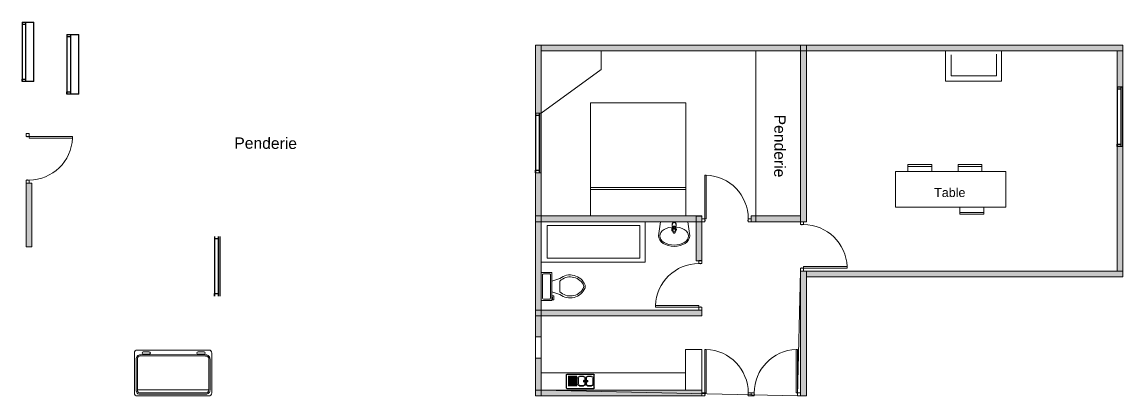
# Model space of a CAD drawing. Header units: millimetres. Extents: x 15590 to 15992, y 1055 to 1132.
# Drawn here: x 15973.47 to 15991.97, y 1083.29 to 1089.56 of the extents above; entities that cross this region are included whole.
import ezdxf

# ---------------------------------------------------------------- set-up
doc = ezdxf.new("R2010")
doc.units = ezdxf.units.MM
doc.header["$MEASUREMENT"] = 0
doc.layers.get('0').update_dxf_attribs({"lineweight": 9})
doc.layers.add('21 MOBILIER', color=7, linetype='Continuous')
doc.layers.add('murs exterieurs.P', color=7, linetype='Continuous')
for name, color, linetype, lineweight in [('DM cloison', 7, 'Continuous', 9), ('DM Divers', 7, 'Continuous', 9), ('DM locaux sociaux', 7, 'Continuous', 9), ('DM porte', 7, 'Continuous', 9), ('DM sanitaire', 7, 'Continuous', 9)]:
    doc.layers.add(name, color=color, linetype=linetype, lineweight=lineweight)
doc.styles.add('Arial Narrow', font='ARIALN.TTF', dxfattribs={"height": 0.3})
doc.styles.get("Standard").update_dxf_attribs({"font": 'swiss.ttf', "height": 0.2})

# ---------------------------------------------------------------- blocks, each defined once
blk = doc.blocks.new('*U506')
at = {"layer": 'DM cloison'}
blk.add_hatch(color=2, dxfattribs=at).paths.add_polyline_path([(96, 1053), (0, 1053), (0, -20), (96, -20)])
blk.add_lwpolyline([(0, 1053), (0, -20), (96, -20), (96, 1053)], close=True, dxfattribs=at)
blk = doc.blocks.new('Porte 73')
at = {"layer": 'DM porte'}
for p, q in [((-75, 780), (-50, 780)), ((-75, 50), (-75, 780)), ((-50, 50), (-50, 780)), ((-830, 0), (-830, 50)), ((-830, 50), (-780, 50)), ((-780, 0), (-830, 0)), ((-780, 50), (-780, 0)), ((-775, 25), (-780, 25)), ((-780, 15), (-775, 15)), ((-775, 15), (-775, 25)), ((-50, 50), (-75, 50)), ((-55, 15), (-55, 25)), ((-55, 25), (-50, 25)), ((-50, 15), (-55, 15)), ((-50, 50), (0, 50)), ((-50, 0), (-50, 50)), ((0, 0), (-50, 0)), ((0, 50), (0, 0))]:
    blk.add_line(p, q, dxfattribs=at)
blk.add_arc((-50, 50), 730, 91.9626, 180, dxfattribs=at)
blk = doc.blocks.new('*U515')
at = {"layer": 'DM cloison'}
blk.add_hatch(color=2, dxfattribs=at).paths.add_polyline_path([(96, 2073), (0, 2073), (0, -20), (96, -20)])
blk.add_lwpolyline([(0, 2073), (0, -20), (96, -20), (96, 2073)], close=True, dxfattribs=at)
blk = doc.blocks.new('*U516')
at = {"layer": 'DM cloison'}
blk.add_hatch(color=2, dxfattribs=at).paths.add_polyline_path([(96, 1053), (0, 1053), (0, -4266), (96, -4266)])
blk.add_lwpolyline([(0, 1053), (0, -4266), (96, -4266), (96, 1053)], close=True, dxfattribs=at)
blk = doc.blocks.new('*U518')
at = {"layer": 'DM cloison'}
blk.add_hatch(color=2, dxfattribs=at).paths.add_polyline_path([(96, 583), (0, 583), (0, -20), (96, -20)])
blk.add_lwpolyline([(0, 583), (0, -20), (96, -20), (96, 583)], close=True, dxfattribs=at)
blk = doc.blocks.new('*U539')
at = {"layer": 'DM cloison'}
blk.add_hatch(color=2, dxfattribs=at).paths.add_polyline_path([(96, 5508), (0, 5508), (0, -4266), (96, -4266)])
blk.add_lwpolyline([(0, 5508), (0, -4266), (96, -4266), (96, 5508)], close=True, dxfattribs=at)
blk = doc.blocks.new('*U520')
at = {"layer": 'DM cloison'}
blk.add_hatch(color=2, dxfattribs=at).paths.add_polyline_path([(96, 2073), (0, 2073), (0, -889), (96, -889)])
blk.add_lwpolyline([(0, 2073), (0, -889), (96, -889), (96, 2073)], close=True, dxfattribs=at)
blk = doc.blocks.new('*U536')
at = {"layer": 'DM cloison'}
blk.add_hatch(color=2, dxfattribs=at).paths.add_polyline_path([(0, -4266), (96, -4266), (96, -1472), (0, -1472)])
blk.add_lwpolyline([(0, -1472), (0, -4266), (96, -4266), (96, -1472)], close=True, dxfattribs=at)
blk = doc.blocks.new('*U525')
at = {"layer": 'DM cloison'}
blk.add_hatch(color=2, dxfattribs=at).paths.add_polyline_path([(96, 3629), (0, 3629), (0, 873), (96, 873)])
blk.add_lwpolyline([(0, 3629), (0, 873), (96, 873), (96, 3629)], close=True, dxfattribs=at)
blk = doc.blocks.new('*U528')
at = {"layer": 'DM cloison'}
blk.add_hatch(color=2, dxfattribs=at).paths.add_polyline_path([(0, -2606), (96, -2606), (96, 188), (0, 188)])
blk.add_lwpolyline([(0, 188), (0, -2606), (96, -2606), (96, 188)], close=True, dxfattribs=at)
blk = doc.blocks.new('*U529')
at = {"layer": 'DM cloison'}
blk.add_hatch(color=2, dxfattribs=at).paths.add_polyline_path([(0, -1694.152946), (96, -1694.152946), (96, -864.152946), (0, -864.152946)])
blk.add_lwpolyline([(0, -864.152946), (0, -1694.152946), (96, -1694.152946), (96, -864.152946)], close=True, dxfattribs=at)
blk = doc.blocks.new('*U530')
at = {"layer": 'DM cloison'}
blk.add_hatch(color=2, dxfattribs=at).paths.add_polyline_path([(96, 2903), (0, 2903), (0, 2152), (96, 2152)])
blk.add_lwpolyline([(0, 2903), (0, 2152), (96, 2152), (96, 2903)], close=True, dxfattribs=at)
blk = doc.blocks.new('*U25')
at = {"layer": 'DM sanitaire'}
for p, q in [((-64, 533), (-267, 533)), ((-267, 533), (-267, 0)), ((-241, 483), (-241, 51)), ((-114, 508), (-216, 508)), ((-89, 51), (-89, 483)), ((-64, 0), (-64, 533)), ((-64, 368), (89, 419)), ((89, 368), (89, 165)), ((-267, 0), (-64, 0)), ((-216, 25), (-114, 25)), ((-64, 165), (89, 114)), ((-64, 89), (-25, 89)), ((-51, 64), (-64, 64)), ((-51, 13), (-51, 64)), ((-25, 13), (-51, 13)), ((-25, 89), (-25, 13))]:
    blk.add_line(p, q, dxfattribs=at)
for centre, radius, start, end in [((-219, 486), 22.5, 81.8699, 188.1301), ((-111, 486), 22.5, 351.8699, 98.1301), ((281, 177), 309, 22.0284, 128.5307), ((287, 160), 288, 31.053, 133.6321), ((281, 356), 309, 231.4691, 337.9714), ((287, 373), 288, 226.3677, 328.9468), ((441, 267), 102, 335.7318, 24.2682), ((470, 267), 102, 344.8605, 15.1395), ((-219, 48), 22.5, 171.8699, 278.1301), ((-111, 48), 22.5, 261.8699, 8.1301)]:
    blk.add_arc(centre, radius, start, end, dxfattribs=at)
blk = doc.blocks.new('Lavabo')
at = {"layer": 'DM sanitaire', "color": 7, "linetype": 'Continuous'}
for p, q in [((-175, 0), (-200, -183)), ((175, 0), (-175, 0)), ((200, -183), (175, 0)), ((-180, -160), (-170, -139)), ((-170, -139), (-153, -118)), ((-153, -118), (-130, -101)), ((-130, -101), (-102, -86)), ((-102, -86), (-70, -75)), ((-70, -75), (-36, -69)), ((-36, -69), (0, -67)), ((-23, -25), (-25, -29)), ((-25, -29), (-25, -34)), ((-25, -34), (-25, -38)), ((-25, -38), (-23, -42)), ((-23, -26), (-24, -30)), ((-24, -30), (-24, -35)), ((-24, -31), (-24, -32)), ((-24, -32), (-24, -34)), ((-24, -35), (-21, -75)), ((-24, -35), (-21, -75)), ((-24, -35), (-24, -35)), ((-22, -21), (-23, -25)), ((-21, -22), (-23, -26)), ((-23, -42), (-23, -42)), ((-19, -17), (-22, -21)), ((-19, -18), (-21, -22)), ((-21, -75), (-20, -79)), ((-21, -75), (-20, -78)), ((-20, -78), (-19, -82)), ((-20, -79), (-19, -83)), ((-16, -14), (-19, -17)), ((-16, -15), (-19, -18)), ((-19, -82), (-17, -85)), ((-19, -83), (-17, -86)), ((-18, -85), (-11, -138)), ((-17, -85), (-15, -88)), ((-17, -86), (-15, -89)), ((-12, -12), (-16, -14)), ((-12, -13), (-16, -15)), ((-15, -88), (-12, -90)), ((-15, -89), (-12, -91)), ((-14, -73), (-14, -58)), ((-14, -58), (14, -58)), ((-14, -59), (14, -59)), ((-13, -76), (-14, -73)), ((-13, -78), (-13, -76)), ((-12, -80), (-13, -78)), ((-9, -10), (-12, -12)), ((-9, -11), (-12, -13)), ((-10, -82), (-12, -80)), ((-12, -90), (-9, -92)), ((-12, -91), (-9, -93)), ((-11, -138), (-11, -140)), ((-11, -140), (-10, -142)), ((-9, -84), (-10, -82)), ((-4, -9), (-9, -10)), ((-4, -10), (-9, -11)), ((-7, -85), (-9, -84)), ((-9, -92), (-6, -93)), ((-9, -93), (-6, -94)), ((-5, -86), (-7, -85)), ((-6, -93), (-2, -94)), ((-6, -94), (-2, -95)), ((-2, -87), (-5, -86)), ((0, -9), (-4, -9)), ((0, -9), (-4, -10)), ((0, -87), (-2, -87)), ((-2, -94), (2, -94)), ((-2, -95), (2, -95)), ((4, -9), (0, -9)), ((4, -10), (0, -9)), ((0, -67), (36, -69)), ((2, -87), (0, -87)), ((5, -86), (2, -87)), ((2, -94), (6, -93)), ((2, -95), (6, -94)), ((9, -10), (4, -9)), ((9, -11), (4, -10)), ((7, -85), (5, -86)), ((6, -93), (9, -92)), ((6, -94), (9, -93)), ((9, -84), (7, -85)), ((12, -12), (9, -10)), ((12, -13), (9, -11)), ((10, -82), (9, -84)), ((9, -92), (12, -90)), ((9, -93), (12, -91)), ((12, -80), (10, -82)), ((10, -142), (11, -140)), ((11, -138), (18, -85)), ((11, -140), (11, -138)), ((16, -14), (12, -12)), ((16, -15), (12, -13)), ((13, -78), (12, -80)), ((12, -90), (15, -88)), ((12, -91), (15, -89)), ((14, -73), (13, -76)), ((13, -76), (13, -78)), ((14, -58), (14, -73)), ((15, -88), (17, -85)), ((15, -89), (17, -86)), ((19, -17), (16, -14)), ((19, -18), (16, -15)), ((17, -85), (19, -82)), ((17, -86), (19, -83)), ((22, -21), (19, -17)), ((21, -22), (19, -18)), ((19, -82), (20, -78)), ((19, -83), (20, -79)), ((20, -79), (21, -75)), ((20, -78), (21, -75)), ((23, -26), (21, -22)), ((21, -75), (24, -35)), ((21, -75), (24, -35)), ((23, -25), (22, -21)), ((25, -29), (23, -25)), ((24, -30), (23, -26)), ((23, -42), (25, -38)), ((23, -42), (23, -42)), ((24, -35), (24, -30)), ((24, -32), (24, -31)), ((24, -34), (24, -32)), ((24, -35), (24, -35)), ((25, -34), (25, -29)), ((25, -38), (25, -34)), ((36, -69), (70, -75)), ((70, -75), (102, -86)), ((102, -86), (130, -101)), ((130, -101), (153, -118)), ((153, -118), (170, -139)), ((170, -139), (180, -160)), ((-200, -183), (-196, -209)), ((-196, -209), (-185, -234)), ((-185, -234), (-166, -257)), ((-183, -183), (-180, -160)), ((-180, -206), (-183, -183)), ((-170, -228), (-180, -206)), ((-153, -248), (-170, -228)), ((-166, -257), (-142, -278)), ((-130, -266), (-153, -248)), ((-142, -278), (-111, -294)), ((-102, -280), (-130, -266)), ((-70, -291), (-102, -280)), ((-10, -142), (-9, -143)), ((-9, -143), (-7, -145)), ((-7, -145), (-6, -146)), ((-6, -146), (-4, -147)), ((-4, -147), (-2, -148)), ((-2, -148), (0, -148)), ((0, -148), (2, -148)), ((2, -148), (4, -147)), ((4, -147), (6, -146)), ((6, -146), (7, -145)), ((7, -145), (9, -143)), ((9, -143), (10, -142)), ((102, -280), (70, -291)), ((130, -266), (102, -280)), ((111, -294), (142, -278)), ((153, -248), (130, -266)), ((142, -278), (166, -257)), ((170, -228), (153, -248)), ((166, -257), (185, -234)), ((180, -206), (170, -228)), ((180, -160), (183, -183)), ((183, -183), (180, -206)), ((185, -234), (196, -209)), ((196, -209), (200, -183)), ((-111, -294), (-77, -306)), ((-77, -306), (-39, -314)), ((-36, -298), (-70, -291)), ((-39, -314), (0, -317)), ((0, -300), (-36, -298)), ((36, -298), (0, -300)), ((0, -317), (39, -314)), ((70, -291), (36, -298)), ((39, -314), (77, -306)), ((77, -306), (111, -294))]:
    blk.add_line(p, q, dxfattribs=at)
blk.add_circle((0, -100), 30, dxfattribs=at)
blk = doc.blocks.new('evier_120')
at = {"color": 7, "linetype": 'Continuous'}
for p, q in [((-1.205, 0.021), (-1.205, 0.581)), ((-1.185, 0.601), (-0.019, 0.601)), ((-1.128, 0.479), (-0.744, 0.479)), ((-0.639, 0.488), (-0.465, 0.488)), ((-0.625, 0.474), (-0.452, 0.474)), ((-0.287, 0.488), (-0.114, 0.488)), ((-0.274, 0.474), (-0.1, 0.474)), ((0.001, 0.581), (0.001, 0.021)), ((-0.019, 0.001), (-1.185, 0.001)), ((-1.128, 0.422), (-0.744, 0.422)), ((-1.128, 0.365), (-0.744, 0.365)), ((-1.128, 0.308), (-0.744, 0.308)), ((-1.128, 0.251), (-0.744, 0.251)), ((-1.128, 0.193), (-0.744, 0.193)), ((-1.128, 0.136), (-0.744, 0.136)), ((-1.128, 0.079), (-0.744, 0.079)), ((-0.709, 0.156), (-0.709, 0.418)), ((-0.695, 0.143), (-0.695, 0.404)), ((-0.626, 0.086), (-0.639, 0.086)), ((-0.465, 0.086), (-0.626, 0.086)), ((-0.395, 0.418), (-0.395, 0.156)), ((-0.357, 0.156), (-0.357, 0.418)), ((-0.344, 0.143), (-0.344, 0.404)), ((-0.275, 0.086), (-0.287, 0.086)), ((-0.114, 0.086), (-0.275, 0.086)), ((-0.044, 0.418), (-0.044, 0.156))]:
    blk.add_line(p, q, dxfattribs=at)
for centre, radius in [((-0.443, 0.288), 0.0221), ((-0.442, 0.287), 0.0128), ((-0.294, 0.288), 0.0221), ((-0.293, 0.287), 0.0128)]:
    blk.add_circle(centre, radius, dxfattribs=at)
for centre, radius, start, end in [((-1.185, 0.581), 0.02, 90, 180), ((-0.639, 0.418), 0.07, 90, 180), ((-0.625, 0.404), 0.07, 90, 180), ((-0.465, 0.418), 0.07, 0, 90), ((-0.452, 0.404), 0.07, 52.3694, 90), ((-0.287, 0.418), 0.07, 90, 180), ((-0.274, 0.404), 0.07, 90, 180), ((-0.114, 0.418), 0.07, 0, 90), ((-0.1, 0.404), 0.07, 52.3694, 90), ((-0.019, 0.581), 0.02, 0, 90), ((-1.185, 0.021), 0.02, 180, 270), ((-0.639, 0.156), 0.07, 180, 270), ((-0.625, 0.143), 0.07, 180, 216.3183), ((-0.465, 0.156), 0.07, 270, 0), ((-0.287, 0.156), 0.07, 180, 270), ((-0.274, 0.143), 0.07, 180, 216.3183), ((-0.114, 0.156), 0.07, 270, 0), ((-0.019, 0.021), 0.02, 270, 0)]:
    blk.add_arc(centre, radius, start, end, dxfattribs=at)
for points in [[(-0.646, 0.488), (-0.688, 0.469), (-0.709, 0.429)], [(-0.68, 0.449), (-0.646, 0.488), (-0.709, 0.429)], [(-0.646, 0.488), (-0.667, 0.482), (-0.688, 0.469)], [(-0.68, 0.449), (-0.667, 0.461), (-0.646, 0.488)], [(-0.667, 0.461), (-0.65, 0.472), (-0.646, 0.488)], [(-0.65, 0.472), (-0.632, 0.476), (-0.646, 0.488)], [(-0.632, 0.476), (-0.479, 0.488), (-0.646, 0.488)], [(-0.632, 0.476), (-0.446, 0.474), (-0.479, 0.488)], [(-0.446, 0.474), (-0.452, 0.487), (-0.479, 0.488)], [(-0.446, 0.474), (-0.429, 0.479), (-0.452, 0.487)], [(-0.446, 0.474), (-0.435, 0.472), (-0.429, 0.479)], [(-0.435, 0.472), (-0.423, 0.469), (-0.429, 0.479)], [(-0.415, 0.464), (-0.411, 0.461), (-0.429, 0.479)], [(-0.423, 0.469), (-0.415, 0.464), (-0.429, 0.479)], [(-0.294, 0.488), (-0.337, 0.469), (-0.358, 0.429)], [(-0.329, 0.449), (-0.294, 0.488), (-0.358, 0.429)], [(-0.294, 0.488), (-0.315, 0.482), (-0.337, 0.469)], [(-0.329, 0.449), (-0.315, 0.461), (-0.294, 0.488)], [(-0.315, 0.461), (-0.298, 0.472), (-0.294, 0.488)], [(-0.298, 0.472), (-0.28, 0.476), (-0.294, 0.488)], [(-0.28, 0.476), (-0.128, 0.488), (-0.294, 0.488)], [(-0.28, 0.476), (-0.094, 0.474), (-0.128, 0.488)], [(-0.094, 0.474), (-0.101, 0.487), (-0.128, 0.488)], [(-0.094, 0.474), (-0.077, 0.479), (-0.101, 0.487)], [(-0.094, 0.474), (-0.084, 0.472), (-0.077, 0.479)], [(-0.084, 0.472), (-0.072, 0.469), (-0.077, 0.479)], [(-0.064, 0.464), (-0.059, 0.461), (-0.077, 0.479)], [(-0.072, 0.469), (-0.064, 0.464), (-0.077, 0.479)], [(-0.688, 0.469), (-0.702, 0.448), (-0.709, 0.429)], [(-0.691, 0.431), (-0.68, 0.449), (-0.709, 0.429)], [(-0.695, 0.411), (-0.691, 0.431), (-0.709, 0.429)], [(-0.695, 0.411), (-0.709, 0.429), (-0.709, 0.15)], [(-0.709, 0.15), (-0.696, 0.148), (-0.695, 0.411)], [(-0.709, 0.15), (-0.702, 0.129), (-0.696, 0.135)], [(-0.709, 0.15), (-0.696, 0.135), (-0.696, 0.148)], [(-0.702, 0.129), (-0.691, 0.117), (-0.696, 0.135)], [(-0.702, 0.129), (-0.692, 0.111), (-0.691, 0.117)], [(-0.692, 0.111), (-0.679, 0.099), (-0.691, 0.117)], [(-0.337, 0.469), (-0.35, 0.448), (-0.358, 0.429)], [(-0.34, 0.431), (-0.329, 0.449), (-0.358, 0.429)], [(-0.344, 0.411), (-0.34, 0.431), (-0.358, 0.429)], [(-0.344, 0.411), (-0.358, 0.429), (-0.358, 0.15)], [(-0.358, 0.15), (-0.345, 0.148), (-0.344, 0.411)], [(-0.358, 0.15), (-0.35, 0.129), (-0.345, 0.135)], [(-0.358, 0.15), (-0.345, 0.135), (-0.345, 0.148)], [(-0.35, 0.129), (-0.34, 0.117), (-0.345, 0.135)], [(-0.35, 0.129), (-0.341, 0.111), (-0.34, 0.117)], [(-0.341, 0.111), (-0.328, 0.099), (-0.34, 0.117)]]:
    blk.add_solid(points, dxfattribs=at)
blk = doc.blocks.new('*U538')
at = {"layer": 'DM cloison'}
blk.add_hatch(color=2, dxfattribs=at).paths.add_polyline_path([(96, 2807), (0, 2807), (0, 2175), (96, 2175)])
blk.add_lwpolyline([(0, 2807), (0, 2175), (96, 2175), (96, 2807)], close=True, dxfattribs=at)
blk = doc.blocks.new('*U540')
at = {"layer": 'DM cloison'}
blk.add_hatch(color=2, dxfattribs=at).paths.add_polyline_path([(96, 2012), (0, 2012), (0, 873), (96, 873)])
blk.add_lwpolyline([(0, 2012), (0, 873), (96, 873), (96, 2012)], close=True, dxfattribs=at)
blk = doc.blocks.new('Table')
at = {"layer": 'DM locaux sociaux'}
for p, q in [((1852, 600), (0, 600)), ((0, 600), (0, 0)), ((1852, 0), (1852, 600)), ((0, 0), (1852, 0))]:
    blk.add_line(p, q, dxfattribs=at)
blk.add_text('Table', height=150, dxfattribs=at).set_placement((649, 173))
blk = doc.blocks.new('Chaise')
at = {"layer": 'DM Divers', "linetype": 'Continuous', "lineweight": 9, "ltscale": 0.4}
for p, q in [((0, 0), (0, 118)), ((400, 118), (400, 0))]:
    blk.add_line(p, q, dxfattribs=at)
at = {"layer": 'DM Divers', "lineweight": 9}
for p, q in [((0, 118), (400, 118)), ((0, 87), (400, 87))]:
    blk.add_line(p, q, dxfattribs=at)
blk = doc.blocks.new('*U55')
at = {"layer": 'DM Divers', "linetype": 'Continuous', "lineweight": 9, "ltscale": 0.4}
for p, q in [((-400, 118), (-400, 236)), ((0, 236), (0, 118))]:
    blk.add_line(p, q, dxfattribs=at)
at = {"layer": 'DM Divers', "lineweight": 9}
for p, q in [((0, 149), (-400, 149)), ((0, 118), (-400, 118))]:
    blk.add_line(p, q, dxfattribs=at)

msp = doc.modelspace()

# ---------------------------------------------------------------- linework, layer by layer
for p, q in [((15982.193, 1088.035), (15982.193, 1089.078)), ((15983.2, 1088.767), (15983.2, 1089.078)), ((15986.552, 1089.174), (15985.797, 1089.174)), ((15985.797, 1089.078), (15985.797, 1086.213)), ((15988.985, 1089.078), (15988.985, 1088.57)), ((15989.927, 1088.57), (15989.927, 1089.078)), ((15989.083, 1089.013), (15989.083, 1088.659)), ((15989.84, 1088.659), (15989.84, 1089.024)), ((15982.193, 1088.035), (15983.2, 1088.767)), ((15988.985, 1088.57), (15989.927, 1088.57)), ((15989.083, 1088.659), (15989.84, 1088.659)), ((15983.022, 1088.209), (15983.022, 1086.309)), ((15984.622, 1088.209), (15983.022, 1088.209)), ((15984.622, 1086.309), (15984.622, 1088.209)), ((15983.022, 1086.788), (15984.622, 1086.788)), ((15983.022, 1086.751), (15984.622, 1086.751)), ((15983.022, 1086.309), (15984.622, 1086.309)), ((15983.852, 1086.15), (15982.295, 1086.15)), ((15982.295, 1086.15), (15982.295, 1085.599)), ((15983.852, 1085.599), (15983.852, 1086.15)), ((15983.939, 1086.213), (15983.939, 1085.775)), ((15986.552, 1086.213), (15985.722, 1086.213)), ((15983.939, 1085.532), (15983.939, 1086.089)), ((15982.295, 1085.599), (15983.852, 1085.599)), ((15982.194, 1085.532), (15983.939, 1085.532)), ((15982.098, 1084.278), (15982.098, 1083.922)), ((15982.098, 1084.278), (15982.194, 1084.278)), ((15982.194, 1084.278), (15982.194, 1083.922)), ((15982.098, 1083.922), (15982.194, 1083.922)), ((15984.892, 1084.067), (15984.619, 1084.067)), ((15984.619, 1084.067), (15984.619, 1083.385)), ((15984.892, 1083.385), (15984.892, 1084.067)), ((15984.619, 1083.675), (15982.194, 1083.675))]:
    msp.add_line(p, q)
at = {"color": 7, "linetype": 'Continuous', "lineweight": 9}
msp.add_line((15975.411, 1083.39), (15976.61, 1083.39), dxfattribs=at)
msp.add_lwpolyline([(15982.193, 1089.078), (15991.871, 1089.078), (15991.871, 1085.383), (15986.552, 1085.383), (15986.502, 1083.289), (15982.194, 1083.385), (15982.194, 1089.078), (15982.194, 1089.078)])
for points in [[(15975.41, 1083.288), (15976.61, 1083.288, 0.418752), (15976.66, 1083.338), (15976.66, 1084.008, 0.431472), (15976.61, 1084.058), (15975.41, 1084.058, 0.434675), (15975.36, 1084.008), (15975.36, 1083.338, 0.441699)], [(15976.56, 1083.978), (15975.461, 1083.98, 0.445076), (15975.389, 1083.903), (15975.389, 1083.388, 0.499428), (15975.461, 1083.318), (15976.561, 1083.318, 0.41626), (15976.63, 1083.387), (15976.63, 1083.908, 0.416121)], [(15976.556, 1083.958), (15975.461, 1083.96, 0.445076), (15975.409, 1083.904), (15975.409, 1083.387, 0.517979), (15975.46, 1083.338), (15976.557, 1083.338, 0.45099), (15976.61, 1083.389), (15976.61, 1083.904, 0.457206)], [(15975.607, 1084.028), (15975.507, 1084.028, 0.999999), (15975.507, 1083.988), (15975.607, 1083.988, 0.999998)], [(15976.53, 1084.028), (15976.43, 1084.028, 0.999999), (15976.43, 1083.988), (15976.53, 1083.988, 0.999998)]]:
    msp.add_lwpolyline(points, format="xyb", close=True, dxfattribs=at)
at = {"layer": 'murs exterieurs.P', "color": 31, "linetype": 'Continuous', "lineweight": 25, "ltscale": 1000}
for p, q in [((15973.471, 1089.563), (15973.541, 1089.563)), ((15974.225, 1089.354), (15974.295, 1089.354)), ((15973.541, 1088.563), (15973.471, 1088.563)), ((15974.295, 1088.354), (15974.225, 1088.354)), ((15991.871, 1088.476), (15991.941, 1088.476)), ((15991.941, 1087.476), (15991.871, 1087.476))]:
    msp.add_line(p, q, dxfattribs=at)
at = {"layer": 'murs exterieurs.P', "linetype": 'Continuous', "ltscale": 1000}
for p, q in [((15973.471, 1089.563), (15973.471, 1088.563)), ((15973.471, 1089.563), (15973.531, 1089.563)), ((15973.531, 1089.523), (15973.471, 1089.523)), ((15973.471, 1089.523), (15973.471, 1088.603)), ((15973.531, 1089.563), (15973.531, 1089.523)), ((15973.531, 1089.523), (15973.531, 1088.603)), ((15973.541, 1089.563), (15973.591, 1089.563)), ((15973.591, 1089.563), (15973.671, 1089.563)), ((15973.671, 1088.563), (15973.671, 1089.563)), ((15974.225, 1089.354), (15974.225, 1088.354)), ((15974.225, 1089.354), (15974.285, 1089.354)), ((15974.285, 1089.314), (15974.225, 1089.314)), ((15974.225, 1089.314), (15974.225, 1088.394)), ((15974.285, 1089.354), (15974.285, 1089.314)), ((15974.285, 1089.314), (15974.285, 1088.394)), ((15974.295, 1089.354), (15974.345, 1089.354)), ((15974.345, 1089.354), (15974.425, 1089.354)), ((15974.425, 1088.354), (15974.425, 1089.354)), ((15973.471, 1088.563), (15973.471, 1088.603)), ((15973.471, 1088.603), (15973.531, 1088.603)), ((15973.531, 1088.563), (15973.471, 1088.563)), ((15973.531, 1088.603), (15973.531, 1088.563)), ((15973.591, 1088.563), (15973.541, 1088.563)), ((15973.671, 1088.563), (15973.591, 1088.563)), ((15974.225, 1088.354), (15974.225, 1088.394)), ((15974.225, 1088.394), (15974.285, 1088.394)), ((15974.285, 1088.354), (15974.225, 1088.354)), ((15974.285, 1088.394), (15974.285, 1088.354)), ((15974.345, 1088.354), (15974.295, 1088.354)), ((15974.425, 1088.354), (15974.345, 1088.354)), ((15991.871, 1088.476), (15991.871, 1087.476)), ((15991.871, 1088.476), (15991.931, 1088.476)), ((15991.931, 1088.436), (15991.871, 1088.436)), ((15991.871, 1088.436), (15991.871, 1087.516)), ((15991.931, 1088.476), (15991.931, 1088.436)), ((15991.931, 1088.436), (15991.931, 1087.516)), ((15991.941, 1088.476), (15991.966, 1088.476)), ((15991.966, 1087.476), (15991.966, 1088.476)), ((15982.098, 1088.035), (15982.098, 1087.035)), ((15982.158, 1087.995), (15982.098, 1087.995)), ((15982.098, 1087.995), (15982.098, 1087.075)), ((15982.158, 1088.035), (15982.158, 1087.995)), ((15982.158, 1087.995), (15982.158, 1087.075)), ((15982.193, 1087.035), (15982.193, 1088.035)), ((15991.871, 1087.476), (15991.871, 1087.516)), ((15991.871, 1087.516), (15991.931, 1087.516)), ((15991.931, 1087.476), (15991.871, 1087.476)), ((15991.931, 1087.516), (15991.931, 1087.476)), ((15982.098, 1087.035), (15982.098, 1087.075)), ((15982.098, 1087.075), (15982.158, 1087.075)), ((15982.158, 1087.075), (15982.158, 1087.035)), ((15976.705, 1085.965), (15976.705, 1084.965)), ((15976.765, 1085.925), (15976.705, 1085.925)), ((15976.705, 1085.925), (15976.705, 1085.005)), ((15976.765, 1085.965), (15976.765, 1085.925)), ((15976.765, 1085.925), (15976.765, 1085.005)), ((15976.8, 1084.965), (15976.8, 1085.965)), ((15976.705, 1084.965), (15976.705, 1085.005)), ((15976.705, 1085.005), (15976.765, 1085.005)), ((15976.765, 1085.005), (15976.765, 1084.965))]:
    msp.add_line(p, q, dxfattribs=at)

# ---------------------------------------------------------------- block references
at = {"layer": '21 MOBILIER', "color": 0, "xscale": -0.3903147577852306, "yscale": 0.3903147577852306, "zscale": 0.3903147577852306, "rotation": 180}
msp.add_blockref('evier_120', (15983.085, 1083.649), dxfattribs=at)
at = {"layer": 'DM cloison'}
for name, p, xscale, yscale, zscale in [('*U540', (15982.097, 1087.162), 0.001, 0.001, 0.001), ('*U520', (15986.552, 1087.101), 0.001, 0.001, 0.001), ('*U518', (15991.871, 1088.496), 0.001, 0.001, 0.001), ('*U515', (15991.871, 1085.403), 0.001, 0.001, 0.001), ('*U525', (15982.098, 1083.405), 0.001, 0.001, 0.001), ('Table', (15988.147, 1086.454), 0.001, 0.001, 0.001), ('Chaise', (15988.354, 1087.054), 0.001, 0.001, 0.001), ('Chaise', (15989.197, 1087.054), 0.001, 0.001, 0.001), ('*U506', (15973.539, 1085.809), 0.001, 0.001, 0.001), ('Porte 73', (15984.892, 1086.213), -0.001, 0.001, 0.001), ('*U530', (15984.796, 1083.405), 0.001, 0.001, 0.001), ('*U55', (15989.629, 1086.219), 0.001, 0.001, 0.001), ('Lavabo', (15984.427, 1086.213), -0.00131056530108026, 0.001310565301075152, 0.001310565301080601), ('*U515', (15986.552, 1083.309), 0.001, 0.001, 0.001), ('*U25', (15982.429, 1084.891), 0.0008822134655529226, 0.0008822134655529226, 0.0008822134655529226), ('Porte 73', (15984.892, 1083.289), -0.001, 0.001, 0.001), ('Porte 73', (15986.552, 1083.289), 0.001, 0.001, 0.001), ('*U538', (15982.098, 1081.115), 0.001, 0.001, 0.001)]:
    msp.add_blockref(name, p, dxfattribs=dict(at, xscale=xscale, yscale=yscale, zscale=zscale))
at = {"layer": 'DM cloison', "yscale": 0.001, "zscale": 0.001}
for name, p, xscale, rotation in [('*U539', (15987.701, 1089.078), 0.001, 90), ('Porte 73', (15973.539, 1087.692), -0.001, 270), ('*U528', (15982.286, 1086.213), 0.001, 90), ('*U529', (15984.858, 1086.213), 0.001, 90), ('Porte 73', (15986.552, 1085.383), 0.001, 270), ('Porte 73', (15984.892, 1084.73), -0.001, 90), ('*U516', (15987.701, 1085.287), 0.001, 90), ('*U536', (15980.626, 1084.634), 0.001, 90), ('*U536', (15980.626, 1083.289), 0.001, 90)]:
    msp.add_blockref(name, p, dxfattribs=dict(at, xscale=xscale, rotation=rotation))

# ---------------------------------------------------------------- texts
at = {"char_height": 0.18832, "width": 92.93388, "attachment_point": 2, "style": 'Arial Narrow'}
for insert, rotation in [((15986.298, 1087.482), 269.655), ((15977.565, 1087.624), 359.655)]:
    msp.add_mtext('{\\fArial|b0|i0|c0|p34;Penderie}', dxfattribs=dict(at, insert=insert, rotation=rotation))

doc.saveas('drawing.dxf')
